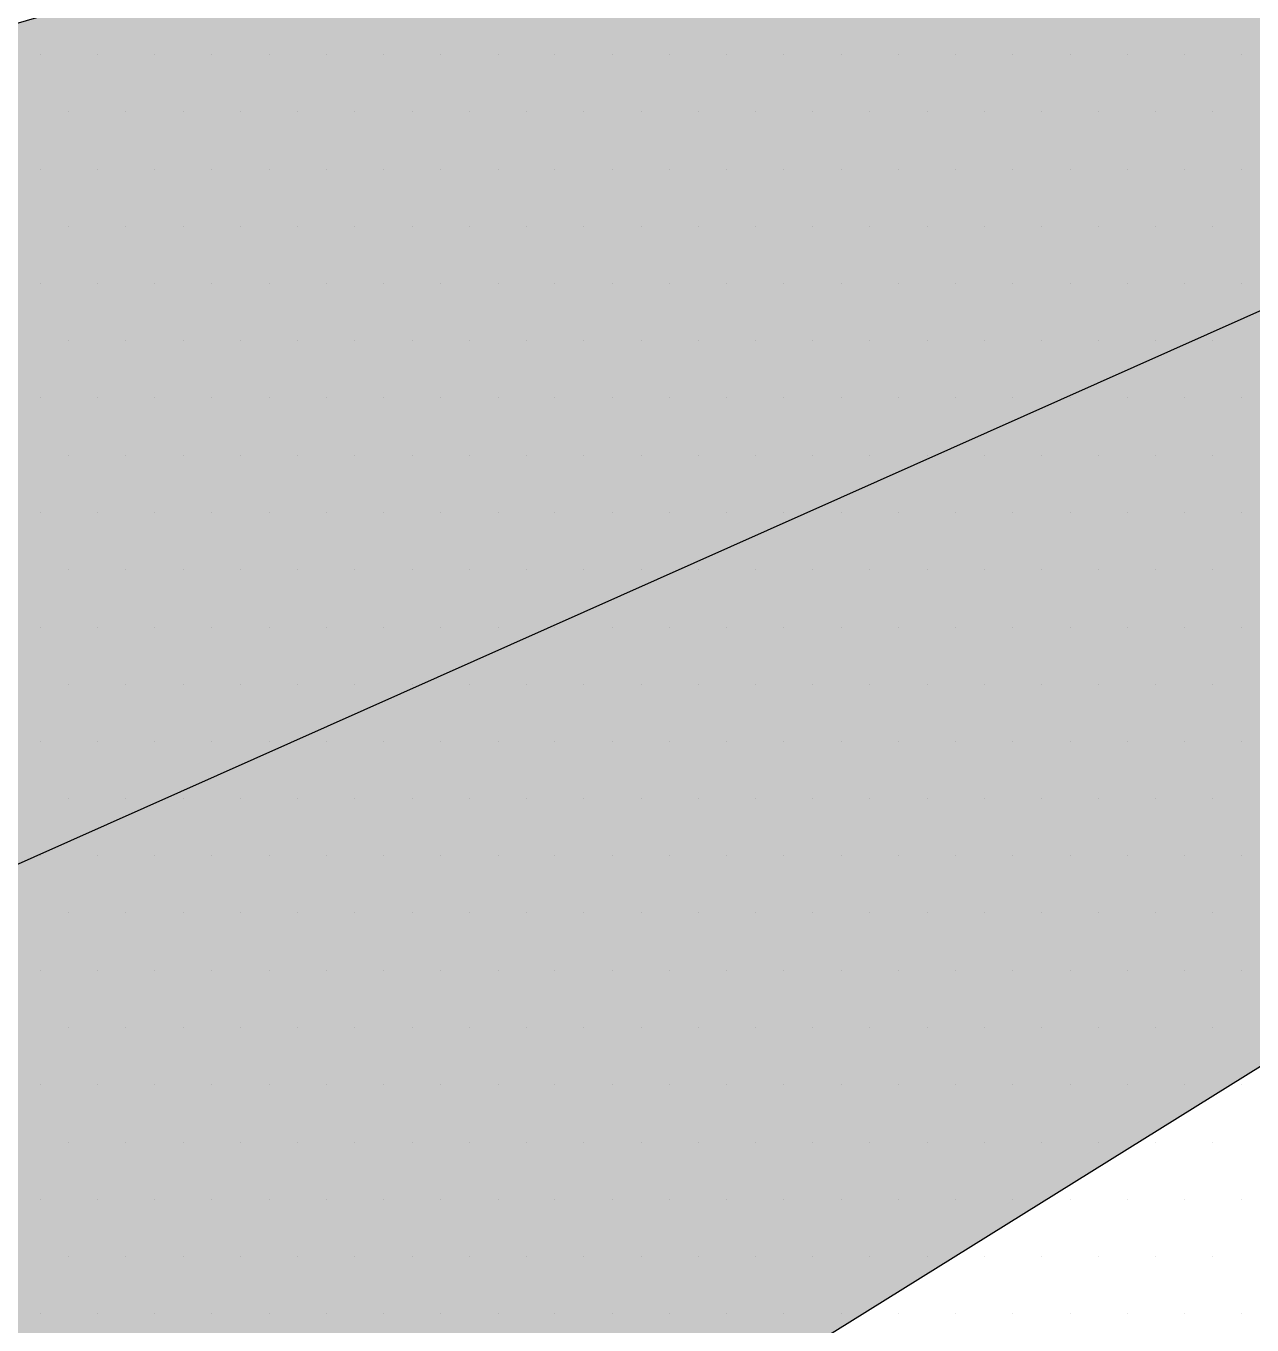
# Paper-space layout 'TOP_A1_00200_01-01-2017_MODELE' of a CAD drawing. Header units: millimetres. Extents: x -52 to 293, y -3 to 294.
# Drawn here: x 210.169 to 211.349, y 131.817 to 133.066 of the extents above; entities that cross this region are included whole.
import ezdxf

# ---------------------------------------------------------------- set-up
doc = ezdxf.new("R2010")
doc.units = ezdxf.units.MM
doc.header["$LTSCALE"] = 2
doc.linetypes.add('CACHEX2', pattern=[0.75, 0.5, -0.25])
for name, color, linetype in [('CALQUE_7', 4, 'Continuous'), ('CARTOUCHE', 7, 'Continuous'), ('rosace', 7, 'Continuous')]:
    doc.layers.add(name, color=color, linetype=linetype)

# ---------------------------------------------------------------- blocks, each defined once
blk = doc.blocks.new('A$C715108E3')
at = {"layer": 'CALQUE_7', "color": 131}
for p, q in [((-3.4611, -8.7443), (-3.4611, -8.7443)), ((-3.3693, -8.7443), (-3.3693, -8.7443)), ((-3.2775, -8.7443), (-3.2775, -8.7443)), ((-3.186, -8.7443), (-3.186, -8.7443)), ((-3.0942, -8.7443), (-3.0942, -8.7443)), ((-3.0024, -8.7443), (-3.0024, -8.7443)), ((-2.9109, -8.7443), (-2.9109, -8.7443)), ((-2.8191, -8.7443), (-2.8191, -8.7443)), ((-2.727, -8.7443), (-2.727, -8.7443)), ((-2.6358, -8.7443), (-2.6358, -8.7443)), ((-2.5439, -8.7443), (-2.5439, -8.7443)), ((-2.4519, -8.7443), (-2.4519, -8.7443)), ((-2.3599, -8.7443), (-2.3599, -8.7443)), ((-2.2686, -8.7443), (-2.2686, -8.7443)), ((-2.1766, -8.7443), (-2.1766, -8.7443)), ((-2.085, -8.7443), (-2.085, -8.7443)), ((-1.9933, -8.7443), (-1.9933, -8.7443)), ((-1.9015, -8.7443), (-1.9015, -8.7443)), ((-1.8097, -8.7443), (-1.8097, -8.7443)), ((-1.7182, -8.7443), (-1.7182, -8.7443)), ((-1.6264, -8.7443), (-1.6264, -8.7443)), ((-1.5345, -8.7443), (-1.5345, -8.7443)), ((-3.415, -8.8356), (-3.415, -8.8356)), ((-3.3236, -8.8356), (-3.3236, -8.8356)), ((-3.2318, -8.8356), (-3.2318, -8.8356)), ((-3.1399, -8.8356), (-3.1399, -8.8356)), ((-3.0485, -8.8356), (-3.0485, -8.8356)), ((-2.9566, -8.8356), (-2.9566, -8.8356)), ((-2.8648, -8.8356), (-2.8648, -8.8356)), ((-2.7733, -8.8356), (-2.7733, -8.8356)), ((-2.6815, -8.8356), (-2.6815, -8.8356)), ((-2.5895, -8.8356), (-2.5895, -8.8356)), ((-2.4975, -8.8356), (-2.4975, -8.8356)), ((-2.4062, -8.8356), (-2.4062, -8.8356)), ((-2.3142, -8.8356), (-2.3142, -8.8356)), ((-2.2223, -8.8356), (-2.2223, -8.8356)), ((-2.1309, -8.8356), (-2.1309, -8.8356)), ((-2.0391, -8.8356), (-2.0391, -8.8356)), ((-1.9472, -8.8356), (-1.9472, -8.8356)), ((-1.8558, -8.8356), (-1.8558, -8.8356)), ((-1.7639, -8.8356), (-1.7639, -8.8356)), ((-1.6721, -8.8356), (-1.6721, -8.8356)), ((-1.5806, -8.8356), (-1.5806, -8.8356)), ((-3.4611, -8.928), (-3.4611, -8.928)), ((-3.3693, -8.928), (-3.3693, -8.928)), ((-3.2775, -8.928), (-3.2775, -8.928)), ((-3.186, -8.928), (-3.186, -8.928)), ((-3.0942, -8.928), (-3.0942, -8.928)), ((-3.0024, -8.928), (-3.0024, -8.928)), ((-2.9109, -8.928), (-2.9109, -8.928)), ((-2.8191, -8.928), (-2.8191, -8.928)), ((-2.727, -8.928), (-2.727, -8.928)), ((-2.6358, -8.928), (-2.6358, -8.928)), ((-2.5439, -8.928), (-2.5439, -8.928)), ((-2.4519, -8.928), (-2.4519, -8.928)), ((-2.3599, -8.928), (-2.3599, -8.928)), ((-2.2686, -8.928), (-2.2686, -8.928)), ((-2.1766, -8.928), (-2.1766, -8.928)), ((-2.085, -8.928), (-2.085, -8.928)), ((-1.9933, -8.928), (-1.9933, -8.928)), ((-1.9015, -8.928), (-1.9015, -8.928)), ((-1.8097, -8.928), (-1.8097, -8.928)), ((-1.7182, -8.928), (-1.7182, -8.928)), ((-1.6264, -8.928), (-1.6264, -8.928)), ((-1.5345, -8.928), (-1.5345, -8.928)), ((-3.415, -9.0196), (-3.415, -9.0196)), ((-3.3236, -9.0196), (-3.3236, -9.0196)), ((-3.2318, -9.0196), (-3.2318, -9.0196)), ((-3.1399, -9.0196), (-3.1399, -9.0196)), ((-3.0485, -9.0196), (-3.0485, -9.0196)), ((-2.9566, -9.0196), (-2.9566, -9.0196)), ((-2.8648, -9.0196), (-2.8648, -9.0196)), ((-2.7733, -9.0196), (-2.7733, -9.0196)), ((-2.6815, -9.0196), (-2.6815, -9.0196)), ((-2.5895, -9.0196), (-2.5895, -9.0196)), ((-2.4975, -9.0196), (-2.4975, -9.0196)), ((-2.4062, -9.0196), (-2.4062, -9.0196)), ((-2.3142, -9.0196), (-2.3142, -9.0196)), ((-2.2223, -9.0196), (-2.2223, -9.0196)), ((-2.1309, -9.0196), (-2.1309, -9.0196)), ((-2.0391, -9.0196), (-2.0391, -9.0196)), ((-1.9472, -9.0196), (-1.9472, -9.0196)), ((-1.8558, -9.0196), (-1.8558, -9.0196)), ((-1.7639, -9.0196), (-1.7639, -9.0196)), ((-1.6721, -9.0196), (-1.6721, -9.0196)), ((-1.5806, -9.0196), (-1.5806, -9.0196)), ((-3.4611, -9.1109), (-3.4611, -9.1109)), ((-3.3693, -9.1109), (-3.3693, -9.1109)), ((-3.2775, -9.1109), (-3.2775, -9.1109)), ((-3.186, -9.1109), (-3.186, -9.1109)), ((-3.0942, -9.1109), (-3.0942, -9.1109)), ((-3.0024, -9.1109), (-3.0024, -9.1109)), ((-2.9109, -9.1109), (-2.9109, -9.1109)), ((-2.8191, -9.1109), (-2.8191, -9.1109)), ((-2.727, -9.1109), (-2.727, -9.1109)), ((-2.6358, -9.1109), (-2.6358, -9.1109)), ((-2.5439, -9.1109), (-2.5439, -9.1109)), ((-2.4519, -9.1109), (-2.4519, -9.1109)), ((-2.3599, -9.1109), (-2.3599, -9.1109)), ((-2.2686, -9.1109), (-2.2686, -9.1109)), ((-2.1766, -9.1109), (-2.1766, -9.1109)), ((-2.085, -9.1109), (-2.085, -9.1109)), ((-1.9933, -9.1109), (-1.9933, -9.1109)), ((-1.9015, -9.1109), (-1.9015, -9.1109)), ((-1.8097, -9.1109), (-1.8097, -9.1109)), ((-1.7182, -9.1109), (-1.7182, -9.1109)), ((-1.6264, -9.1109), (-1.6264, -9.1109)), ((-1.5345, -9.1109), (-1.5345, -9.1109)), ((-3.415, -9.2033), (-3.415, -9.2033)), ((-3.3236, -9.2033), (-3.3236, -9.2033)), ((-3.2318, -9.2033), (-3.2318, -9.2033)), ((-3.1399, -9.2033), (-3.1399, -9.2033)), ((-3.0485, -9.2033), (-3.0485, -9.2033)), ((-2.9566, -9.2033), (-2.9566, -9.2033)), ((-2.8648, -9.2033), (-2.8648, -9.2033)), ((-2.7733, -9.2033), (-2.7733, -9.2033)), ((-2.6815, -9.2033), (-2.6815, -9.2033)), ((-2.5895, -9.2033), (-2.5895, -9.2033)), ((-2.4975, -9.2033), (-2.4975, -9.2033)), ((-2.4062, -9.2033), (-2.4062, -9.2033)), ((-2.3142, -9.2033), (-2.3142, -9.2033)), ((-2.2223, -9.2033), (-2.2223, -9.2033)), ((-2.1309, -9.2033), (-2.1309, -9.2033)), ((-2.0391, -9.2033), (-2.0391, -9.2033)), ((-1.9472, -9.2033), (-1.9472, -9.2033)), ((-1.8558, -9.2033), (-1.8558, -9.2033)), ((-1.7639, -9.2033), (-1.7639, -9.2033)), ((-1.6721, -9.2033), (-1.6721, -9.2033)), ((-1.5806, -9.2033), (-1.5806, -9.2033)), ((-3.4611, -9.2946), (-3.4611, -9.2946)), ((-3.3693, -9.2946), (-3.3693, -9.2946)), ((-3.2775, -9.2946), (-3.2775, -9.2946)), ((-3.186, -9.2946), (-3.186, -9.2946)), ((-3.0942, -9.2946), (-3.0942, -9.2946)), ((-3.0024, -9.2946), (-3.0024, -9.2946)), ((-2.9109, -9.2946), (-2.9109, -9.2946)), ((-2.8191, -9.2946), (-2.8191, -9.2946)), ((-2.727, -9.2946), (-2.727, -9.2946)), ((-2.6358, -9.2946), (-2.6358, -9.2946)), ((-2.5439, -9.2946), (-2.5439, -9.2946)), ((-2.4519, -9.2946), (-2.4519, -9.2946)), ((-2.3599, -9.2946), (-2.3599, -9.2946)), ((-2.2686, -9.2946), (-2.2686, -9.2946)), ((-2.1766, -9.2946), (-2.1766, -9.2946)), ((-2.085, -9.2946), (-2.085, -9.2946)), ((-1.9933, -9.2946), (-1.9933, -9.2946)), ((-1.9015, -9.2946), (-1.9015, -9.2946)), ((-1.8097, -9.2946), (-1.8097, -9.2946)), ((-1.7182, -9.2946), (-1.7182, -9.2946)), ((-1.6264, -9.2946), (-1.6264, -9.2946)), ((-1.5345, -9.2946), (-1.5345, -9.2946)), ((-3.415, -9.387), (-3.415, -9.387)), ((-3.3236, -9.387), (-3.3236, -9.387)), ((-3.2318, -9.387), (-3.2318, -9.387)), ((-3.1399, -9.387), (-3.1399, -9.387)), ((-3.0485, -9.387), (-3.0485, -9.387)), ((-2.9566, -9.387), (-2.9566, -9.387)), ((-2.8648, -9.387), (-2.8648, -9.387)), ((-2.7733, -9.387), (-2.7733, -9.387)), ((-2.6815, -9.387), (-2.6815, -9.387)), ((-2.5895, -9.387), (-2.5895, -9.387)), ((-2.4975, -9.387), (-2.4975, -9.387)), ((-2.4062, -9.387), (-2.4062, -9.387)), ((-2.3142, -9.387), (-2.3142, -9.387)), ((-2.2223, -9.387), (-2.2223, -9.387)), ((-2.1309, -9.387), (-2.1309, -9.387)), ((-2.0391, -9.387), (-2.0391, -9.387)), ((-1.9472, -9.387), (-1.9472, -9.387)), ((-1.8558, -9.387), (-1.8558, -9.387)), ((-1.7639, -9.387), (-1.7639, -9.387)), ((-1.6721, -9.387), (-1.6721, -9.387)), ((-1.5806, -9.387), (-1.5806, -9.387)), ((-3.4611, -9.4786), (-3.4611, -9.4786)), ((-3.3693, -9.4786), (-3.3693, -9.4786)), ((-3.2775, -9.4786), (-3.2775, -9.4786)), ((-3.186, -9.4786), (-3.186, -9.4786)), ((-3.0942, -9.4786), (-3.0942, -9.4786)), ((-3.0024, -9.4786), (-3.0024, -9.4786)), ((-2.9109, -9.4786), (-2.9109, -9.4786)), ((-2.8191, -9.4786), (-2.8191, -9.4786)), ((-2.727, -9.4786), (-2.727, -9.4786)), ((-2.6358, -9.4786), (-2.6358, -9.4786)), ((-2.5439, -9.4786), (-2.5439, -9.4786)), ((-2.4519, -9.4786), (-2.4519, -9.4786)), ((-2.3599, -9.4786), (-2.3599, -9.4786)), ((-2.2686, -9.4786), (-2.2686, -9.4786)), ((-2.1766, -9.4786), (-2.1766, -9.4786)), ((-2.085, -9.4786), (-2.085, -9.4786)), ((-1.9933, -9.4786), (-1.9933, -9.4786)), ((-1.9015, -9.4786), (-1.9015, -9.4786)), ((-1.8097, -9.4786), (-1.8097, -9.4786)), ((-1.7182, -9.4786), (-1.7182, -9.4786)), ((-1.6264, -9.4786), (-1.6264, -9.4786)), ((-1.5345, -9.4786), (-1.5345, -9.4786)), ((-3.415, -9.5699), (-3.415, -9.5699)), ((-3.3236, -9.5699), (-3.3236, -9.5699)), ((-3.2318, -9.5699), (-3.2318, -9.5699)), ((-3.1399, -9.5699), (-3.1399, -9.5699)), ((-3.0485, -9.5699), (-3.0485, -9.5699)), ((-2.9566, -9.5699), (-2.9566, -9.5699)), ((-2.8648, -9.5699), (-2.8648, -9.5699)), ((-2.7733, -9.5699), (-2.7733, -9.5699)), ((-2.6815, -9.5699), (-2.6815, -9.5699)), ((-2.5895, -9.5699), (-2.5895, -9.5699)), ((-2.4975, -9.5699), (-2.4975, -9.5699)), ((-2.4062, -9.5699), (-2.4062, -9.5699)), ((-2.3142, -9.5699), (-2.3142, -9.5699)), ((-2.2223, -9.5699), (-2.2223, -9.5699)), ((-2.1309, -9.5699), (-2.1309, -9.5699)), ((-2.0391, -9.5699), (-2.0391, -9.5699)), ((-1.9472, -9.5699), (-1.9472, -9.5699)), ((-1.8558, -9.5699), (-1.8558, -9.5699)), ((-1.7639, -9.5699), (-1.7639, -9.5699)), ((-1.6721, -9.5699), (-1.6721, -9.5699)), ((-1.5806, -9.5699), (-1.5806, -9.5699)), ((-3.4611, -9.6623), (-3.4611, -9.6623)), ((-3.3693, -9.6623), (-3.3693, -9.6623)), ((-3.2775, -9.6623), (-3.2775, -9.6623)), ((-3.186, -9.6623), (-3.186, -9.6623)), ((-3.0942, -9.6623), (-3.0942, -9.6623)), ((-3.0024, -9.6623), (-3.0024, -9.6623)), ((-2.9109, -9.6623), (-2.9109, -9.6623)), ((-2.8191, -9.6623), (-2.8191, -9.6623)), ((-2.727, -9.6623), (-2.727, -9.6623)), ((-2.6358, -9.6623), (-2.6358, -9.6623)), ((-2.5439, -9.6623), (-2.5439, -9.6623)), ((-2.4519, -9.6623), (-2.4519, -9.6623)), ((-2.3599, -9.6623), (-2.3599, -9.6623)), ((-2.2686, -9.6623), (-2.2686, -9.6623)), ((-2.1766, -9.6623), (-2.1766, -9.6623)), ((-2.085, -9.6623), (-2.085, -9.6623)), ((-1.9933, -9.6623), (-1.9933, -9.6623)), ((-1.9015, -9.6623), (-1.9015, -9.6623)), ((-1.8097, -9.6623), (-1.8097, -9.6623)), ((-1.7182, -9.6623), (-1.7182, -9.6623)), ((-1.6264, -9.6623), (-1.6264, -9.6623)), ((-1.5345, -9.6623), (-1.5345, -9.6623)), ((-3.415, -9.7535), (-3.415, -9.7535)), ((-3.3236, -9.7535), (-3.3236, -9.7535)), ((-3.2318, -9.7535), (-3.2318, -9.7535)), ((-3.1399, -9.7535), (-3.1399, -9.7535)), ((-3.0485, -9.7535), (-3.0485, -9.7535)), ((-2.9566, -9.7535), (-2.9566, -9.7535)), ((-2.8648, -9.7535), (-2.8648, -9.7535)), ((-2.7733, -9.7535), (-2.7733, -9.7535)), ((-2.6815, -9.7535), (-2.6815, -9.7535)), ((-2.5895, -9.7535), (-2.5895, -9.7535)), ((-2.4975, -9.7535), (-2.4975, -9.7535)), ((-2.4062, -9.7535), (-2.4062, -9.7535)), ((-2.3142, -9.7535), (-2.3142, -9.7535)), ((-2.2223, -9.7535), (-2.2223, -9.7535)), ((-2.1309, -9.7535), (-2.1309, -9.7535)), ((-2.0391, -9.7535), (-2.0391, -9.7535)), ((-1.9472, -9.7535), (-1.9472, -9.7535)), ((-1.8558, -9.7535), (-1.8558, -9.7535)), ((-1.7639, -9.7535), (-1.7639, -9.7535)), ((-1.6721, -9.7535), (-1.6721, -9.7535)), ((-1.5806, -9.7535), (-1.5806, -9.7535)), ((-3.4611, -9.8452), (-3.4611, -9.8452)), ((-3.3693, -9.8452), (-3.3693, -9.8452)), ((-3.2775, -9.8452), (-3.2775, -9.8452)), ((-3.186, -9.8452), (-3.186, -9.8452)), ((-3.0942, -9.8452), (-3.0942, -9.8452)), ((-3.0024, -9.8452), (-3.0024, -9.8452)), ((-2.9109, -9.8452), (-2.9109, -9.8452)), ((-2.8191, -9.8452), (-2.8191, -9.8452)), ((-2.727, -9.8452), (-2.727, -9.8452)), ((-2.6358, -9.8452), (-2.6358, -9.8452)), ((-2.5439, -9.8452), (-2.5439, -9.8452)), ((-2.4519, -9.8452), (-2.4519, -9.8452)), ((-2.3599, -9.8452), (-2.3599, -9.8452)), ((-2.2686, -9.8452), (-2.2686, -9.8452)), ((-2.1766, -9.8452), (-2.1766, -9.8452)), ((-2.085, -9.8452), (-2.085, -9.8452)), ((-1.9933, -9.8452), (-1.9933, -9.8452)), ((-1.9015, -9.8452), (-1.9015, -9.8452)), ((-1.8097, -9.8452), (-1.8097, -9.8452)), ((-1.7182, -9.8452), (-1.7182, -9.8452)), ((-1.6264, -9.8452), (-1.6264, -9.8452)), ((-1.5345, -9.8452), (-1.5345, -9.8452)), ((-3.415, -9.9374), (-3.415, -9.9374)), ((-3.3236, -9.9374), (-3.3236, -9.9374)), ((-3.2318, -9.9374), (-3.2318, -9.9374)), ((-3.1399, -9.9374), (-3.1399, -9.9374)), ((-3.0485, -9.9374), (-3.0485, -9.9374)), ((-2.9566, -9.9374), (-2.9566, -9.9374)), ((-2.8648, -9.9374), (-2.8648, -9.9374)), ((-2.7733, -9.9374), (-2.7733, -9.9374)), ((-2.6815, -9.9374), (-2.6815, -9.9374)), ((-2.5895, -9.9374), (-2.5895, -9.9374)), ((-2.4975, -9.9374), (-2.4975, -9.9374)), ((-2.4062, -9.9374), (-2.4062, -9.9374)), ((-2.3142, -9.9374), (-2.3142, -9.9374)), ((-2.2223, -9.9374), (-2.2223, -9.9374)), ((-2.1309, -9.9374), (-2.1309, -9.9374)), ((-2.0391, -9.9374), (-2.0391, -9.9374)), ((-1.9472, -9.9374), (-1.9472, -9.9374)), ((-1.8558, -9.9374), (-1.8558, -9.9374)), ((-1.7639, -9.9374), (-1.7639, -9.9374)), ((-1.6721, -9.9374), (-1.6721, -9.9374)), ((-1.5806, -9.9374), (-1.5806, -9.9374)), ((-3.4611, -10.0289), (-3.4611, -10.0289)), ((-3.3693, -10.0289), (-3.3693, -10.0289)), ((-3.2775, -10.0289), (-3.2775, -10.0289)), ((-3.186, -10.0289), (-3.186, -10.0289)), ((-3.0942, -10.0289), (-3.0942, -10.0289)), ((-3.0024, -10.0289), (-3.0024, -10.0289)), ((-2.9109, -10.0289), (-2.9109, -10.0289)), ((-2.8191, -10.0289), (-2.8191, -10.0289)), ((-2.727, -10.0289), (-2.727, -10.0289)), ((-2.6358, -10.0289), (-2.6358, -10.0289)), ((-2.5439, -10.0289), (-2.5439, -10.0289)), ((-2.4519, -10.0289), (-2.4519, -10.0289)), ((-2.3599, -10.0289), (-2.3599, -10.0289)), ((-2.2686, -10.0289), (-2.2686, -10.0289)), ((-2.1766, -10.0289), (-2.1766, -10.0289)), ((-2.085, -10.0289), (-2.085, -10.0289)), ((-1.9933, -10.0289), (-1.9933, -10.0289)), ((-1.9015, -10.0289), (-1.9015, -10.0289)), ((-1.8097, -10.0289), (-1.8097, -10.0289)), ((-1.7182, -10.0289), (-1.7182, -10.0289)), ((-1.6264, -10.0289), (-1.6264, -10.0289)), ((-1.5345, -10.0289), (-1.5345, -10.0289)), ((-3.415, -10.1203), (-3.415, -10.1203)), ((-3.3236, -10.1203), (-3.3236, -10.1203)), ((-3.2318, -10.1203), (-3.2318, -10.1203)), ((-3.1399, -10.1203), (-3.1399, -10.1203)), ((-3.0485, -10.1203), (-3.0485, -10.1203)), ((-2.9566, -10.1203), (-2.9566, -10.1203)), ((-2.8648, -10.1203), (-2.8648, -10.1203)), ((-2.7733, -10.1203), (-2.7733, -10.1203)), ((-2.6815, -10.1203), (-2.6815, -10.1203)), ((-2.5895, -10.1203), (-2.5895, -10.1203)), ((-2.4975, -10.1203), (-2.4975, -10.1203)), ((-2.4062, -10.1203), (-2.4062, -10.1203)), ((-2.3142, -10.1203), (-2.3142, -10.1203)), ((-2.2223, -10.1203), (-2.2223, -10.1203)), ((-2.1309, -10.1203), (-2.1309, -10.1203)), ((-2.0391, -10.1203), (-2.0391, -10.1203)), ((-1.9472, -10.1203), (-1.9472, -10.1203)), ((-1.8558, -10.1203), (-1.8558, -10.1203)), ((-1.7639, -10.1203), (-1.7639, -10.1203)), ((-1.6721, -10.1203), (-1.6721, -10.1203)), ((-1.5806, -10.1203), (-1.5806, -10.1203)), ((-3.4611, -10.2125), (-3.4611, -10.2125)), ((-3.3693, -10.2125), (-3.3693, -10.2125)), ((-3.2775, -10.2125), (-3.2775, -10.2125)), ((-3.186, -10.2125), (-3.186, -10.2125)), ((-3.0942, -10.2125), (-3.0942, -10.2125)), ((-3.0024, -10.2125), (-3.0024, -10.2125)), ((-2.9109, -10.2125), (-2.9109, -10.2125)), ((-2.8191, -10.2125), (-2.8191, -10.2125)), ((-2.727, -10.2125), (-2.727, -10.2125)), ((-2.6358, -10.2125), (-2.6358, -10.2125)), ((-2.5439, -10.2125), (-2.5439, -10.2125)), ((-2.4519, -10.2125), (-2.4519, -10.2125)), ((-2.3599, -10.2125), (-2.3599, -10.2125)), ((-2.2686, -10.2125), (-2.2686, -10.2125)), ((-2.1766, -10.2125), (-2.1766, -10.2125)), ((-2.085, -10.2125), (-2.085, -10.2125)), ((-1.9933, -10.2125), (-1.9933, -10.2125)), ((-1.9015, -10.2125), (-1.9015, -10.2125)), ((-1.8097, -10.2125), (-1.8097, -10.2125)), ((-1.7182, -10.2125), (-1.7182, -10.2125)), ((-1.6264, -10.2125), (-1.6264, -10.2125)), ((-1.5345, -10.2125), (-1.5345, -10.2125)), ((-3.415, -10.304), (-3.415, -10.304)), ((-3.3236, -10.304), (-3.3236, -10.304)), ((-3.2318, -10.304), (-3.2318, -10.304)), ((-3.1399, -10.304), (-3.1399, -10.304)), ((-3.0485, -10.304), (-3.0485, -10.304)), ((-2.9566, -10.304), (-2.9566, -10.304)), ((-2.8648, -10.304), (-2.8648, -10.304)), ((-2.7733, -10.304), (-2.7733, -10.304)), ((-2.6815, -10.304), (-2.6815, -10.304)), ((-2.5895, -10.304), (-2.5895, -10.304)), ((-2.4975, -10.304), (-2.4975, -10.304)), ((-2.4062, -10.304), (-2.4062, -10.304)), ((-2.3142, -10.304), (-2.3142, -10.304)), ((-2.2223, -10.304), (-2.2223, -10.304)), ((-2.1309, -10.304), (-2.1309, -10.304)), ((-2.0391, -10.304), (-2.0391, -10.304)), ((-1.9472, -10.304), (-1.9472, -10.304)), ((-1.8558, -10.304), (-1.8558, -10.304)), ((-1.7639, -10.304), (-1.7639, -10.304)), ((-1.6721, -10.304), (-1.6721, -10.304)), ((-1.5806, -10.304), (-1.5806, -10.304)), ((-3.4611, -10.3952), (-3.4611, -10.3952)), ((-3.3693, -10.3952), (-3.3693, -10.3952)), ((-3.2775, -10.3952), (-3.2775, -10.3952)), ((-3.186, -10.3952), (-3.186, -10.3952)), ((-3.0942, -10.3952), (-3.0942, -10.3952)), ((-3.0024, -10.3952), (-3.0024, -10.3952)), ((-2.9109, -10.3952), (-2.9109, -10.3952)), ((-2.8191, -10.3952), (-2.8191, -10.3952)), ((-2.727, -10.3952), (-2.727, -10.3952)), ((-2.6358, -10.3952), (-2.6358, -10.3952)), ((-2.5439, -10.3952), (-2.5439, -10.3952)), ((-2.4519, -10.3952), (-2.4519, -10.3952)), ((-2.3599, -10.3952), (-2.3599, -10.3952)), ((-2.2686, -10.3952), (-2.2686, -10.3952)), ((-2.1766, -10.3952), (-2.1766, -10.3952)), ((-2.085, -10.3952), (-2.085, -10.3952)), ((-1.9933, -10.3952), (-1.9933, -10.3952)), ((-1.9015, -10.3952), (-1.9015, -10.3952)), ((-1.8097, -10.3952), (-1.8097, -10.3952)), ((-1.7182, -10.3952), (-1.7182, -10.3952)), ((-1.6264, -10.3952), (-1.6264, -10.3952)), ((-1.5345, -10.3952), (-1.5345, -10.3952)), ((-3.415, -10.4876), (-3.415, -10.4876)), ((-3.3236, -10.4876), (-3.3236, -10.4876)), ((-3.2318, -10.4876), (-3.2318, -10.4876)), ((-3.1399, -10.4876), (-3.1399, -10.4876)), ((-3.0485, -10.4876), (-3.0485, -10.4876)), ((-2.9566, -10.4876), (-2.9566, -10.4876)), ((-2.8648, -10.4876), (-2.8648, -10.4876)), ((-2.7733, -10.4876), (-2.7733, -10.4876)), ((-2.6815, -10.4876), (-2.6815, -10.4876)), ((-2.5895, -10.4876), (-2.5895, -10.4876)), ((-2.4975, -10.4876), (-2.4975, -10.4876)), ((-2.4062, -10.4876), (-2.4062, -10.4876)), ((-2.3142, -10.4876), (-2.3142, -10.4876)), ((-2.2223, -10.4876), (-2.2223, -10.4876)), ((-2.1309, -10.4876), (-2.1309, -10.4876)), ((-2.0391, -10.4876), (-2.0391, -10.4876)), ((-1.9472, -10.4876), (-1.9472, -10.4876)), ((-1.8558, -10.4876), (-1.8558, -10.4876)), ((-1.7639, -10.4876), (-1.7639, -10.4876)), ((-1.6721, -10.4876), (-1.6721, -10.4876)), ((-1.5806, -10.4876), (-1.5806, -10.4876)), ((-3.4611, -10.5791), (-3.4611, -10.5791)), ((-3.3693, -10.5791), (-3.3693, -10.5791)), ((-3.2775, -10.5791), (-3.2775, -10.5791)), ((-3.186, -10.5791), (-3.186, -10.5791)), ((-3.0942, -10.5791), (-3.0942, -10.5791)), ((-3.0024, -10.5791), (-3.0024, -10.5791)), ((-2.9109, -10.5791), (-2.9109, -10.5791)), ((-2.8191, -10.5791), (-2.8191, -10.5791)), ((-2.727, -10.5791), (-2.727, -10.5791)), ((-2.6358, -10.5791), (-2.6358, -10.5791)), ((-2.5439, -10.5791), (-2.5439, -10.5791)), ((-2.4519, -10.5791), (-2.4519, -10.5791)), ((-2.3599, -10.5791), (-2.3599, -10.5791)), ((-2.2686, -10.5791), (-2.2686, -10.5791)), ((-2.1766, -10.5791), (-2.1766, -10.5791)), ((-2.085, -10.5791), (-2.085, -10.5791)), ((-1.9933, -10.5791), (-1.9933, -10.5791)), ((-1.9015, -10.5791), (-1.9015, -10.5791)), ((-1.8097, -10.5791), (-1.8097, -10.5791)), ((-1.7182, -10.5791), (-1.7182, -10.5791)), ((-1.6264, -10.5791), (-1.6264, -10.5791)), ((-1.5345, -10.5791), (-1.5345, -10.5791)), ((-3.415, -10.6702), (-3.415, -10.6702)), ((-3.3236, -10.6702), (-3.3236, -10.6702)), ((-3.2318, -10.6702), (-3.2318, -10.6702)), ((-3.1399, -10.6702), (-3.1399, -10.6702)), ((-3.0485, -10.6702), (-3.0485, -10.6702)), ((-2.9566, -10.6702), (-2.9566, -10.6702)), ((-2.8648, -10.6702), (-2.8648, -10.6702)), ((-2.7733, -10.6702), (-2.7733, -10.6702)), ((-2.6815, -10.6702), (-2.6815, -10.6702)), ((-2.5895, -10.6702), (-2.5895, -10.6702)), ((-2.4975, -10.6702), (-2.4975, -10.6702)), ((-2.4062, -10.6702), (-2.4062, -10.6702)), ((-2.3142, -10.6702), (-2.3142, -10.6702)), ((-2.2223, -10.6702), (-2.2223, -10.6702)), ((-2.1309, -10.6702), (-2.1309, -10.6702)), ((-2.0391, -10.6702), (-2.0391, -10.6702)), ((-1.9472, -10.6702), (-1.9472, -10.6702)), ((-1.8558, -10.6702), (-1.8558, -10.6702)), ((-1.7639, -10.6702), (-1.7639, -10.6702)), ((-1.6721, -10.6702), (-1.6721, -10.6702)), ((-1.5806, -10.6702), (-1.5806, -10.6702)), ((-3.4611, -10.763), (-3.4611, -10.763)), ((-3.3693, -10.763), (-3.3693, -10.763)), ((-3.2775, -10.763), (-3.2775, -10.763)), ((-3.186, -10.763), (-3.186, -10.763)), ((-3.0942, -10.763), (-3.0942, -10.763)), ((-3.0024, -10.763), (-3.0024, -10.763)), ((-2.9109, -10.763), (-2.9109, -10.763)), ((-2.8191, -10.763), (-2.8191, -10.763)), ((-2.727, -10.763), (-2.727, -10.763)), ((-2.6358, -10.763), (-2.6358, -10.763)), ((-2.5439, -10.763), (-2.5439, -10.763)), ((-2.4519, -10.763), (-2.4519, -10.763)), ((-2.3599, -10.763), (-2.3599, -10.763)), ((-2.2686, -10.763), (-2.2686, -10.763)), ((-2.1766, -10.763), (-2.1766, -10.763)), ((-2.085, -10.763), (-2.085, -10.763)), ((-1.9933, -10.763), (-1.9933, -10.763)), ((-1.9015, -10.763), (-1.9015, -10.763)), ((-1.8097, -10.763), (-1.8097, -10.763)), ((-1.7182, -10.763), (-1.7182, -10.763)), ((-1.6264, -10.763), (-1.6264, -10.763)), ((-1.5345, -10.763), (-1.5345, -10.763))]:
    blk.add_line(p, q, dxfattribs=at)
blk = doc.blocks.new('A$C581E6685')
at = {"layer": 'rosace'}
for color, points in [(142, [(-45.3965, 37.4846), (-39.5666, 28.8703), (-39.344, 28.5414), (-39.8519, 24.2064), (-36.9477, 25.4853), (-26.3566, 30.2032), (-36.1863, 24.0789), (-38.2746, 22.2236), (-38.1337, 21.2132), (-33.6363, 11.1845), (-39.5393, 21.4709), (-40.6525, 23.2405), (-42.0615, 23.3525), (-53.1072, 18.3767), (-43.3972, 24.4856), (-40.4756, 26.2259), (-40.684, 26.8894)]), (140, [(-45.3965, 37.4846), (-41.9745, 25.9278), (-41.7809, 23.8865), (-42.0615, 23.3525), (-44.9268, 21.9767), (-53.1072, 18.3767), (-40.8028, 21.6905), (-39.5666, 22.0268), (-38.2746, 22.2236), (-38.1337, 21.2132), (-33.6363, 11.1845), (-36.0802, 21.4612), (-37.3405, 24.3346), (-37.4251, 24.9804), (-36.9477, 25.4853), (-26.3566, 30.2032), (-37.8747, 26.8339), (-39.7286, 26.4119), (-40.3751, 26.6371), (-40.684, 26.8894)])]:
    blk.add_hatch(color=color, dxfattribs=at).paths.add_polyline_path(points)
at = {"layer": 'rosace', "color": 142}
blk.add_lwpolyline([(-45.3965, 37.4846), (-39.3434, 28.5414), (-39.8519, 24.2064), (-36.9477, 25.4853), (-26.3566, 30.2032), (-36.1857, 24.0789), (-38.2739, 22.2236), (-38.1337, 21.2132), (-33.6358, 11.1845), (-39.5393, 21.4709), (-40.6518, 23.2405), (-42.0615, 23.3525), (-53.1072, 18.3767), (-43.3964, 24.4856), (-40.4756, 26.2259), (-40.6836, 26.8894)], close=True, dxfattribs=at)
at = {"layer": 'rosace', "color": 140}
blk.add_lwpolyline([(-45.3965, 37.4846), (-41.9745, 25.9278), (-41.7804, 23.8865), (-42.0615, 23.3525), (-44.9268, 21.9767), (-53.1072, 18.3767), (-40.8028, 21.6905), (-39.5666, 22.0268), (-38.2739, 22.2236), (-38.1337, 21.2132), (-33.6358, 11.1845), (-36.0802, 21.4612), (-37.3405, 24.3346), (-37.4251, 24.9804), (-36.9477, 25.4853), (-26.3566, 30.2032), (-37.8741, 26.8339), (-39.7286, 26.4119), (-40.3748, 26.6371), (-40.6836, 26.8894)], close=True, dxfattribs=at)
at = {"layer": 'rosace', "color": 32, "linetype": 'CACHEX2', "ltscale": 1.5}
blk.add_ellipse((-38.0538, 23.8138), major_axis=(-19.0311, -3.534), ratio=0.590567, dxfattribs=at)
at = {"layer": 'rosace', "color": 32}
blk.add_ellipse((-37.6144, 23.8499), major_axis=(-13.5768, -4.2839), ratio=0.791971, dxfattribs=at)
at = {"layer": 'CARTOUCHE'}
blk.add_blockref('A$C715108E3', (-31.6739, 36.3189), dxfattribs=at)

psp = doc.layouts.new('TOP_A1_00200_01-01-2017_MODELE')

# ---------------------------------------------------------------- linework, layer by layer
at = {"layer": 'CARTOUCHE'}
psp.add_rational_spline([(193.9931, 140.7359), (193.9931, 129.8447), (193.9931, 118.9535), (193.9931, 115.1135), (197.8331, 115.1135), (243.3724, 115.1135), (288.9116, 115.1135), (292.7516, 115.1135), (292.7516, 118.9535), (292.7516, 129.8447), (292.7516, 140.7359), (292.7516, 144.5759), (288.9116, 144.5759), (243.3724, 144.5759), (197.8331, 144.5759), (193.9931, 144.5759), (193.9931, 140.7359)], [1, 1, 1, 0.707106781187, 1, 1, 1, 0.707106781187, 1, 1, 1, 0.707106781187, 1, 1, 1, 0.707106781187, 1], degree=2, knots=[0, 0, 0, 1, 1, 2.570796, 2.570796, 3.570796, 3.570796, 5.141593, 5.141593, 6.141593, 6.141593, 7.712389, 7.712389, 8.712389, 8.712389, 10.283185, 10.283185, 10.283185], dxfattribs=at)

# ---------------------------------------------------------------- block references
at = {"layer": 'CARTOUCHE', "xscale": 0.6, "yscale": 0.6, "zscale": 0.6}
psp.add_blockref('A$C581E6685', (231.2638, 116.4941), dxfattribs=at)

doc.saveas('drawing.dxf')
